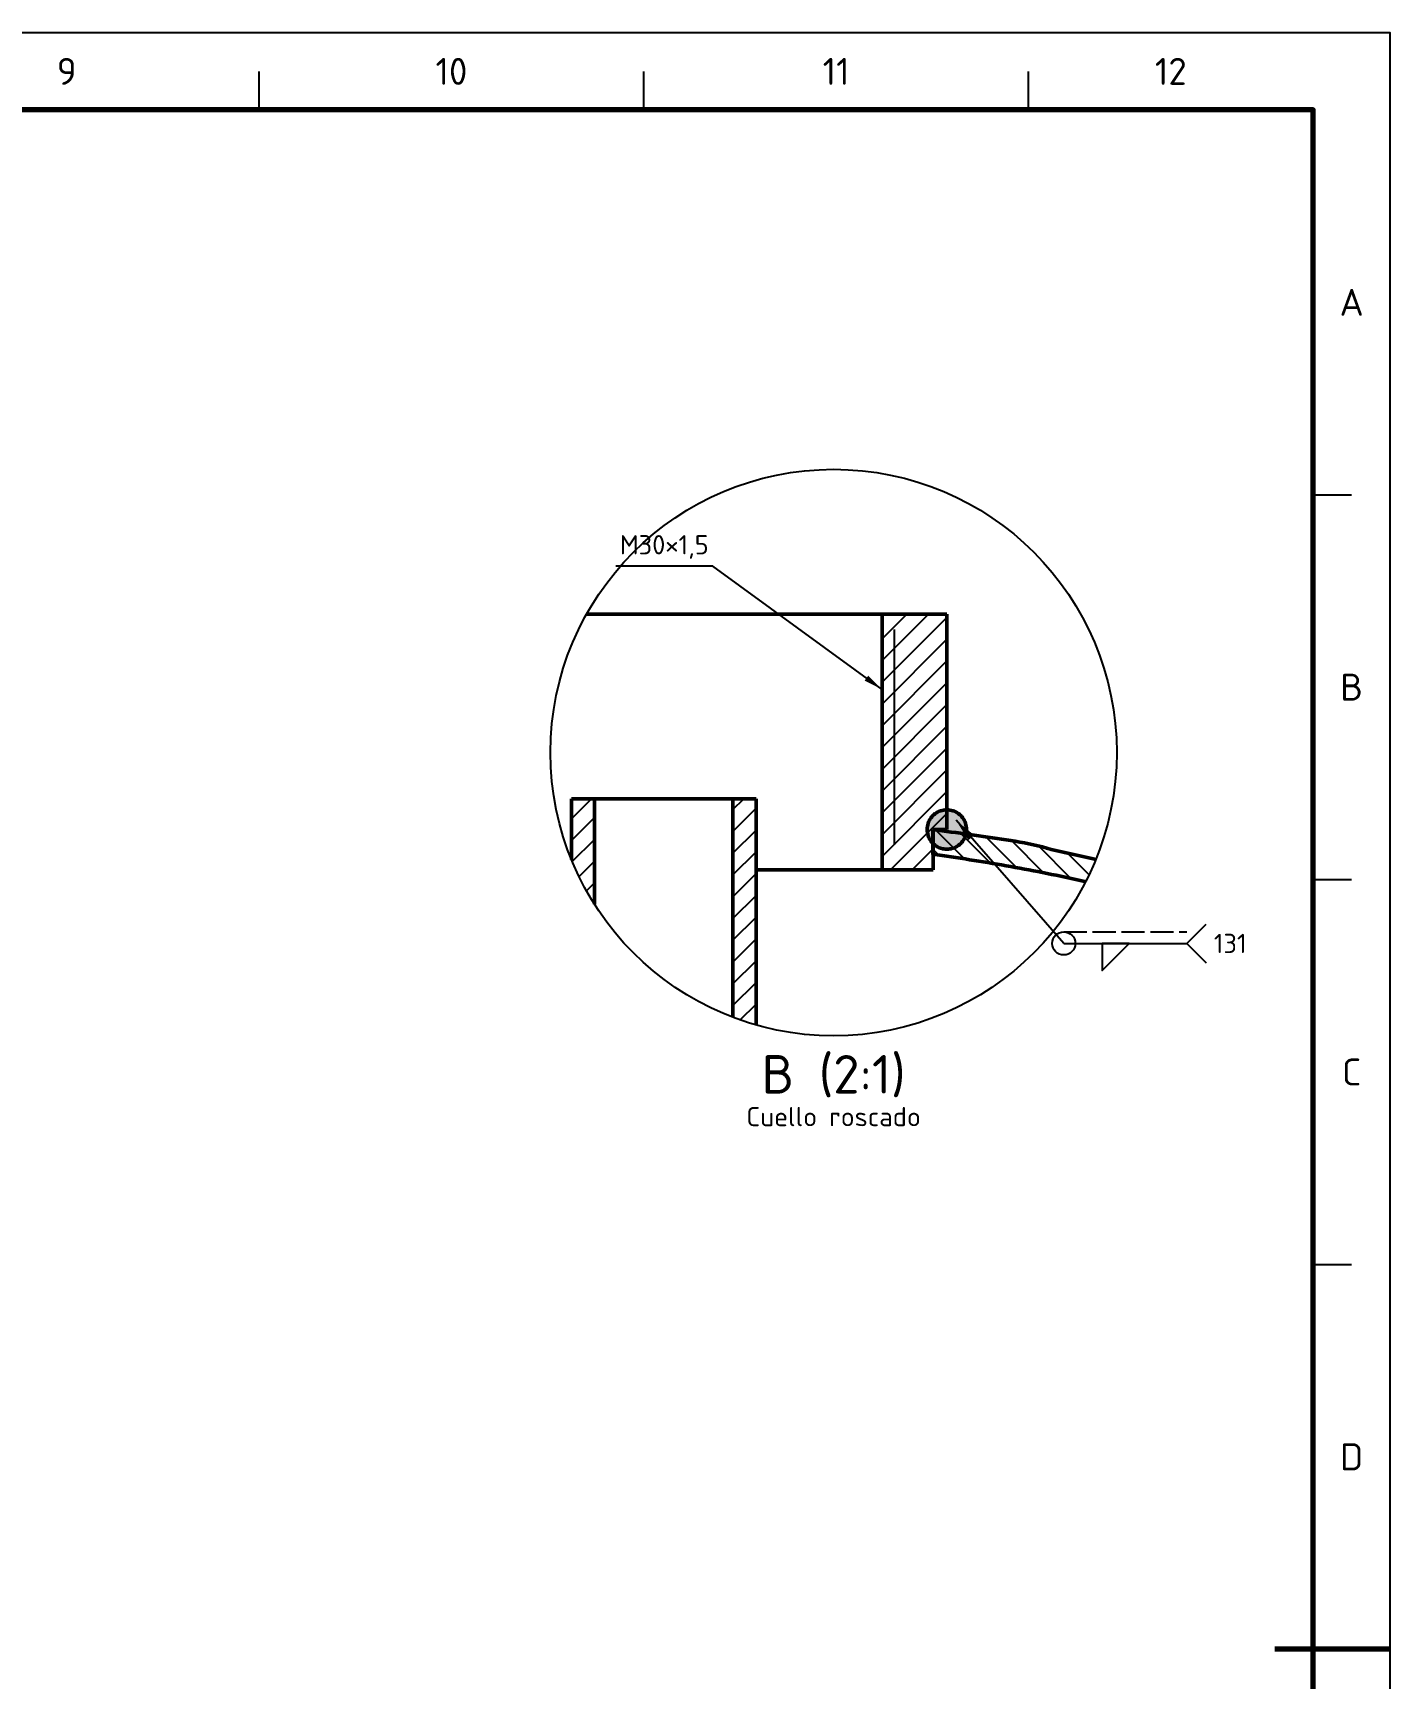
# Model space of a CAD drawing. Header units: millimetres. Extents: x 0 to 594, y 0 to 420.
# Drawn here: x 417.6 to 594, y 206.2 to 420 of the extents above; entities that cross this region are included whole.
import ezdxf
from ezdxf.enums import TextEntityAlignment as Align

# ---------------------------------------------------------------- set-up
doc = ezdxf.new("R2010")
doc.units = ezdxf.units.MM
doc.linetypes.add('ISO02-TRAZOS', pattern=[3.75, 3, -0.75])
for name, color, linetype, lineweight in [('01-VISIBLE', 7, 'CONTINUOUS', 50), ('05-RAYADO', 8, 'CONTINUOUS', 25), ('06-TEXTO', 7, 'CONTINUOUS', 25), ('07-RECUADRO', 7, 'CONTINUOUS', 70), ('08-FINA', 5, 'CONTINUOUS', 25), ('12-SOLDADURA', 6, 'CONTINUOUS', 25)]:
    doc.layers.add(name, color=color, linetype=linetype, lineweight=lineweight)
doc.styles.add('ISO3098', font='isocpeur.ttf')

msp = doc.modelspace()

# ---------------------------------------------------------------- hatches: boundary and pattern name
at = {"layer": '05-RAYADO'}
h = msp.add_hatch(dxfattribs=at)
h.set_pattern_fill('ANSI31', scale=0.62992)
h.paths.add_polyline_path([(534.607, 316.5), (534.607, 311.276), (527.963, 311.276), (527.963, 344.5), (536.387, 344.5), (536.387, 316.5)])
h = msp.add_hatch(dxfattribs=at)
h.set_pattern_fill('ANSI31', scale=0.62992)
h.paths.add_polyline_path([(487.587, 320.5), (490.587, 320.5), (490.587, 306.796), (490.576, 306.812), (490.102, 307.581), (489.647, 308.361), (489.212, 309.153), (488.796, 309.954), (488.4, 310.766), (488.024, 311.587), (487.668, 312.417), (487.587, 312.62)])
h = msp.add_hatch(dxfattribs=at)
h.set_pattern_fill('ANSI31', scale=0.62992)
h.paths.add_polyline_path([(511.587, 320.5), (511.587, 291.11), (510.984, 291.285), (510.123, 291.557), (509.269, 291.851), (508.587, 292.105), (508.587, 320.5)])
h = msp.add_hatch(color=7, dxfattribs=at)
h.dxf.hatch_style = 1
h.paths.add_polyline_path([(538.915, 316.1), (538.821, 315.709), (538.668, 315.338), (538.458, 314.995), (538.197, 314.69), (537.891, 314.429), (537.549, 314.219), (537.178, 314.065), (536.787, 313.972), (536.387, 313.94), (535.986, 313.972), (535.596, 314.065), (535.224, 314.219), (534.882, 314.429), (534.576, 314.69), (534.316, 314.995), (534.106, 315.338), (533.952, 315.709), (533.858, 316.1), (533.827, 316.5), (533.858, 316.9), (533.952, 317.291), (534.106, 317.662), (534.316, 318.005), (534.576, 318.31), (534.882, 318.571), (535.224, 318.781), (535.596, 318.935), (535.986, 319.028), (536.387, 319.06), (536.787, 319.028), (537.178, 318.935), (537.549, 318.781), (537.891, 318.571), (538.197, 318.31), (538.458, 318.005), (538.668, 317.662), (538.821, 317.291), (538.915, 316.9), (538.947, 316.5)])
h = msp.add_hatch(dxfattribs=at)
h.set_pattern_fill('ANSI31', scale=0.62992, angle=90)
h.paths.add_polyline_path([(535.101, 316.43), (535.616, 316.36), (536.13, 316.29), (536.645, 316.22), (537.159, 316.15), (537.673, 316.079), (538.188, 316.008), (538.702, 315.937), (539.216, 315.866), (539.73, 315.794), (540.245, 315.722), (540.759, 315.649), (541.273, 315.576), (541.787, 315.502), (542.301, 315.428), (542.814, 315.353), (543.328, 315.277), (543.841, 315.2), (544.354, 315.121), (544.867, 315.041), (545.38, 314.958), (545.892, 314.872), (546.403, 314.782), (546.914, 314.686), (547.422, 314.581), (547.928, 314.463), (548.43, 314.332), (548.931, 314.195), (549.432, 314.06), (549.935, 313.931), (550.44, 313.809), (550.945, 313.689), (551.451, 313.572), (551.957, 313.457), (552.463, 313.342), (552.97, 313.228), (553.477, 313.115), (553.983, 313.002), (554.49, 312.889), (554.997, 312.776), (555.504, 312.663), (555.743, 312.61), (555.665, 312.417), (555.31, 311.587), (554.933, 310.766), (554.537, 309.954), (554.427, 309.742), (554.04, 309.827), (553.545, 309.935), (553.05, 310.042), (552.554, 310.148), (552.059, 310.252), (551.563, 310.356), (551.066, 310.459), (550.57, 310.561), (550.073, 310.661), (549.576, 310.761), (549.079, 310.86), (548.582, 310.957), (548.085, 311.054), (547.587, 311.149), (547.089, 311.244), (546.591, 311.338), (546.093, 311.43), (545.595, 311.521), (545.096, 311.612), (544.597, 311.701), (544.098, 311.79), (543.599, 311.877), (543.1, 311.963), (542.6, 312.049), (542.101, 312.133), (541.601, 312.216), (541.101, 312.299), (540.601, 312.38), (540.1, 312.46), (539.6, 312.54), (539.099, 312.618), (538.599, 312.695), (538.098, 312.771), (537.596, 312.846), (537.095, 312.921), (536.594, 312.994), (536.092, 313.066), (535.59, 313.137), (535.089, 313.207), (534.587, 313.276), (534.587, 316.5)])
at = {"layer": '08-FINA'}
h = msp.add_hatch(color=7, dxfattribs=at)
h.dxf.hatch_style = 1
h.paths.add_polyline_path([(527.963, 334.7), (526.176, 336.494), (525.706, 335.847)])
h = msp.add_hatch(color=7, dxfattribs=at)
h.dxf.hatch_style = 1
h.paths.add_polyline_path([(537.587, 317.7), (539.186, 315.113), (539.938, 315.772)])

# ---------------------------------------------------------------- linework, layer by layer
at = {"layer": '01-VISIBLE'}
for points in [[(527.963, 344.5), (527.359, 344.5), (526.755, 344.5), (526.151, 344.5), (525.548, 344.5), (524.944, 344.5), (524.34, 344.5), (523.736, 344.5), (523.133, 344.5), (522.529, 344.5), (521.925, 344.5), (521.321, 344.5), (520.718, 344.5), (520.114, 344.5), (519.51, 344.5), (518.906, 344.5), (518.303, 344.5), (517.699, 344.5), (517.095, 344.5), (516.492, 344.5), (515.888, 344.5), (515.284, 344.5), (514.68, 344.5), (514.077, 344.5), (513.473, 344.5), (512.869, 344.5), (512.265, 344.5), (511.662, 344.5), (511.058, 344.5), (510.454, 344.5), (509.85, 344.5), (509.247, 344.5), (508.643, 344.5), (508.039, 344.5), (507.435, 344.5), (506.832, 344.5), (506.228, 344.5), (505.624, 344.5), (505.02, 344.5), (504.417, 344.5), (503.813, 344.5), (503.209, 344.5), (502.605, 344.5), (502.002, 344.5), (501.398, 344.5), (500.794, 344.5), (500.19, 344.5), (499.587, 344.5), (498.983, 344.5), (498.379, 344.5), (497.775, 344.5), (497.172, 344.5), (496.568, 344.5), (495.964, 344.5), (495.36, 344.5), (494.757, 344.5), (494.153, 344.5), (493.549, 344.5), (492.945, 344.5), (492.342, 344.5), (491.738, 344.5), (491.134, 344.5), (490.53, 344.5), (489.927, 344.5), (489.571, 344.5)], [(536.387, 344.5), (527.963, 344.5)], [(527.963, 344.5), (527.963, 311.276)], [(536.387, 316.5), (536.387, 344.5)], [(487.587, 312.62), (487.587, 320.5)], [(490.587, 320.5), (487.587, 320.5)], [(508.587, 320.5), (507.987, 320.5), (507.387, 320.5), (506.787, 320.5), (506.187, 320.5), (505.587, 320.5), (504.987, 320.5), (504.387, 320.5), (503.787, 320.5), (503.187, 320.5), (502.587, 320.5), (501.987, 320.5), (501.387, 320.5), (500.787, 320.5), (500.187, 320.5), (499.587, 320.5), (498.987, 320.5), (498.387, 320.5), (497.787, 320.5), (497.187, 320.5), (496.587, 320.5), (495.987, 320.5), (495.387, 320.5), (494.787, 320.5), (494.187, 320.5), (493.587, 320.5), (492.987, 320.5), (492.387, 320.5), (491.787, 320.5), (491.187, 320.5), (490.587, 320.5)], [(490.587, 306.796), (490.587, 320.5)], [(511.587, 320.5), (508.587, 320.5)], [(508.587, 292.105), (508.587, 320.5)], [(511.587, 291.11), (511.587, 320.5)], [(536.387, 319.06), (536.186, 319.052), (535.986, 319.028), (535.789, 318.989), (535.596, 318.935), (535.407, 318.865), (535.224, 318.781), (535.049, 318.683), (534.882, 318.571), (534.724, 318.447), (534.576, 318.31), (534.44, 318.163), (534.316, 318.005), (534.204, 317.838), (534.106, 317.662), (534.022, 317.48), (533.952, 317.291), (533.897, 317.098), (533.858, 316.9), (533.835, 316.701), (533.827, 316.5), (533.835, 316.299), (533.858, 316.1), (533.897, 315.902), (533.952, 315.709), (534.022, 315.52), (534.106, 315.338), (534.204, 315.162), (534.316, 314.995), (534.44, 314.837), (534.576, 314.69), (534.724, 314.553), (534.882, 314.429), (535.049, 314.317), (535.224, 314.219), (535.407, 314.135), (535.596, 314.065), (535.789, 314.011), (535.986, 313.972), (536.186, 313.948), (536.387, 313.94)], [(538.947, 316.5), (538.939, 316.701), (538.915, 316.9), (538.876, 317.098), (538.821, 317.291), (538.752, 317.48), (538.668, 317.662), (538.569, 317.838), (538.458, 318.005), (538.333, 318.163), (538.197, 318.31), (538.049, 318.447), (537.891, 318.571), (537.724, 318.683), (537.549, 318.781), (537.366, 318.865), (537.178, 318.935), (536.984, 318.989), (536.787, 319.028), (536.588, 319.052), (536.387, 319.06)], [(555.743, 312.61), (555.231, 312.724), (554.645, 312.854), (554.06, 312.985), (553.474, 313.116), (552.888, 313.247), (552.302, 313.378), (551.717, 313.511), (551.132, 313.646), (550.548, 313.783), (549.964, 313.924), (549.383, 314.073), (548.803, 314.23), (548.224, 314.387), (547.642, 314.531), (547.055, 314.657), (546.465, 314.77), (545.874, 314.875), (545.282, 314.974), (544.69, 315.069), (544.096, 315.161), (543.503, 315.251), (542.909, 315.339), (542.315, 315.426), (541.721, 315.512), (541.127, 315.597), (540.533, 315.681), (539.938, 315.765), (539.344, 315.848), (538.75, 315.931), (538.155, 316.013), (537.56, 316.095), (536.966, 316.176), (536.371, 316.258), (535.776, 316.339), (535.181, 316.419), (534.587, 316.5)], [(534.587, 316.5), (534.587, 313.276)], [(534.607, 311.276), (534.607, 316.5)], [(536.387, 316.5), (534.607, 316.5)], [(536.387, 313.94), (536.588, 313.948), (536.787, 313.972), (536.984, 314.011), (537.178, 314.065), (537.366, 314.135), (537.549, 314.219), (537.724, 314.317), (537.891, 314.429), (538.049, 314.553), (538.197, 314.69), (538.333, 314.837), (538.458, 314.995), (538.569, 315.162), (538.668, 315.338), (538.752, 315.52), (538.821, 315.709), (538.876, 315.902), (538.915, 316.1), (538.939, 316.299), (538.947, 316.5)], [(534.587, 313.276), (535.182, 313.194), (535.778, 313.111), (536.374, 313.026), (536.969, 312.939), (537.564, 312.851), (538.159, 312.762), (538.753, 312.671), (539.347, 312.579), (539.942, 312.486), (540.535, 312.391), (541.129, 312.294), (541.723, 312.196), (542.316, 312.097), (542.909, 311.996), (543.501, 311.894), (544.094, 311.791), (544.686, 311.685), (545.278, 311.579), (545.87, 311.471), (546.461, 311.362), (547.052, 311.251), (547.643, 311.139), (548.234, 311.025), (548.824, 310.91), (549.414, 310.793), (550.004, 310.675), (550.593, 310.556), (551.183, 310.435), (551.772, 310.313), (552.36, 310.189), (552.948, 310.063), (553.536, 309.937), (554.124, 309.809), (554.427, 309.742)], [(527.963, 311.276), (527.356, 311.276), (526.75, 311.276), (526.143, 311.276), (525.537, 311.276), (524.93, 311.276), (524.324, 311.276), (523.717, 311.276), (523.111, 311.276), (522.504, 311.276), (521.897, 311.276), (521.291, 311.276), (520.684, 311.276), (520.078, 311.276), (519.471, 311.276), (518.865, 311.276), (518.258, 311.276), (517.652, 311.276), (517.045, 311.276), (516.439, 311.276), (515.832, 311.276), (515.226, 311.276), (514.619, 311.276), (514.013, 311.276), (513.406, 311.276), (512.8, 311.276), (512.193, 311.276), (511.587, 311.276)], [(534.607, 311.276), (527.963, 311.276)]]:
    msp.add_lwpolyline(points, dxfattribs=at)
at = {"layer": '07-RECUADRO'}
msp.add_line((594, 210), (579, 210), dxfattribs=at)
msp.add_lwpolyline([(20, 10), (584, 10), (584, 410), (20, 410)], close=True, dxfattribs=at)
at = {"layer": '08-FINA'}
for p, q in [((447, 410), (447, 415)), ((497, 410), (497, 415)), ((547, 410), (547, 415)), ((584, 360), (589, 360)), ((505.963, 350.7), (493.363, 350.7)), ((527.963, 334.7), (505.963, 350.7)), ((529.587, 314.5), (529.587, 342.5)), ((584, 310), (589, 310)), ((584, 260), (589, 260))]:
    msp.add_line(p, q, dxfattribs=at)
msp.add_lwpolyline([(0, 0), (594, 0), (594, 420), (0, 420)], close=True, dxfattribs=at)
msp.add_circle((521.667, 326.5), 36.8, dxfattribs=at)
at = {"layer": '12-SOLDADURA'}
for p, q in [((551.587, 301.7), (537.587, 317.7)), ((567.587, 301.7), (570.087, 304.2)), ((551.587, 301.7), (567.587, 301.7)), ((567.587, 301.7), (570.087, 299.2))]:
    msp.add_line(p, q, dxfattribs=at)
at = {"layer": '12-SOLDADURA', "linetype": 'ISO02-TRAZOS'}
msp.add_line((551.587, 303.2), (567.587, 303.2), dxfattribs=at)
at = {"layer": '12-SOLDADURA'}
msp.add_lwpolyline([(556.587, 301.7), (556.587, 298.2), (560.087, 301.7)], close=True, dxfattribs=at)
msp.add_circle((551.587, 301.7), 1.5, dxfattribs=at)

# ---------------------------------------------------------------- texts
at = {"layer": '06-TEXTO', "style": 'ISO3098'}
for s, height, p in [('9', 3.5, (422, 415)), ('10', 3.5, (472, 415)), ('11', 3.5, (522, 415)), ('12', 3.5, (565.5, 415)), ('A', 3.5, (589, 385)), ('B', 3.5, (589, 335)), ('B (2:1)', 5, (521.667, 284.7)), ('C', 3.5, (589, 285)), ('Cuello roscado', 2.5, (521.667, 279.2)), ('D', 3.5, (589, 235))]:
    msp.add_text(s, height=height, dxfattribs=at).set_placement(p, align=Align.MIDDLE_CENTER)
msp.add_text('M30×1,5', height=2.5, dxfattribs=at).set_placement((499.663, 351.5), align=Align.BOTTOM_CENTER)
at = {"layer": '12-SOLDADURA', "style": 'ISO3098'}
msp.add_text('131', height=2.5, dxfattribs=at).set_placement((571.087, 301.7), align=Align.MIDDLE_LEFT)

doc.saveas('drawing.dxf')
